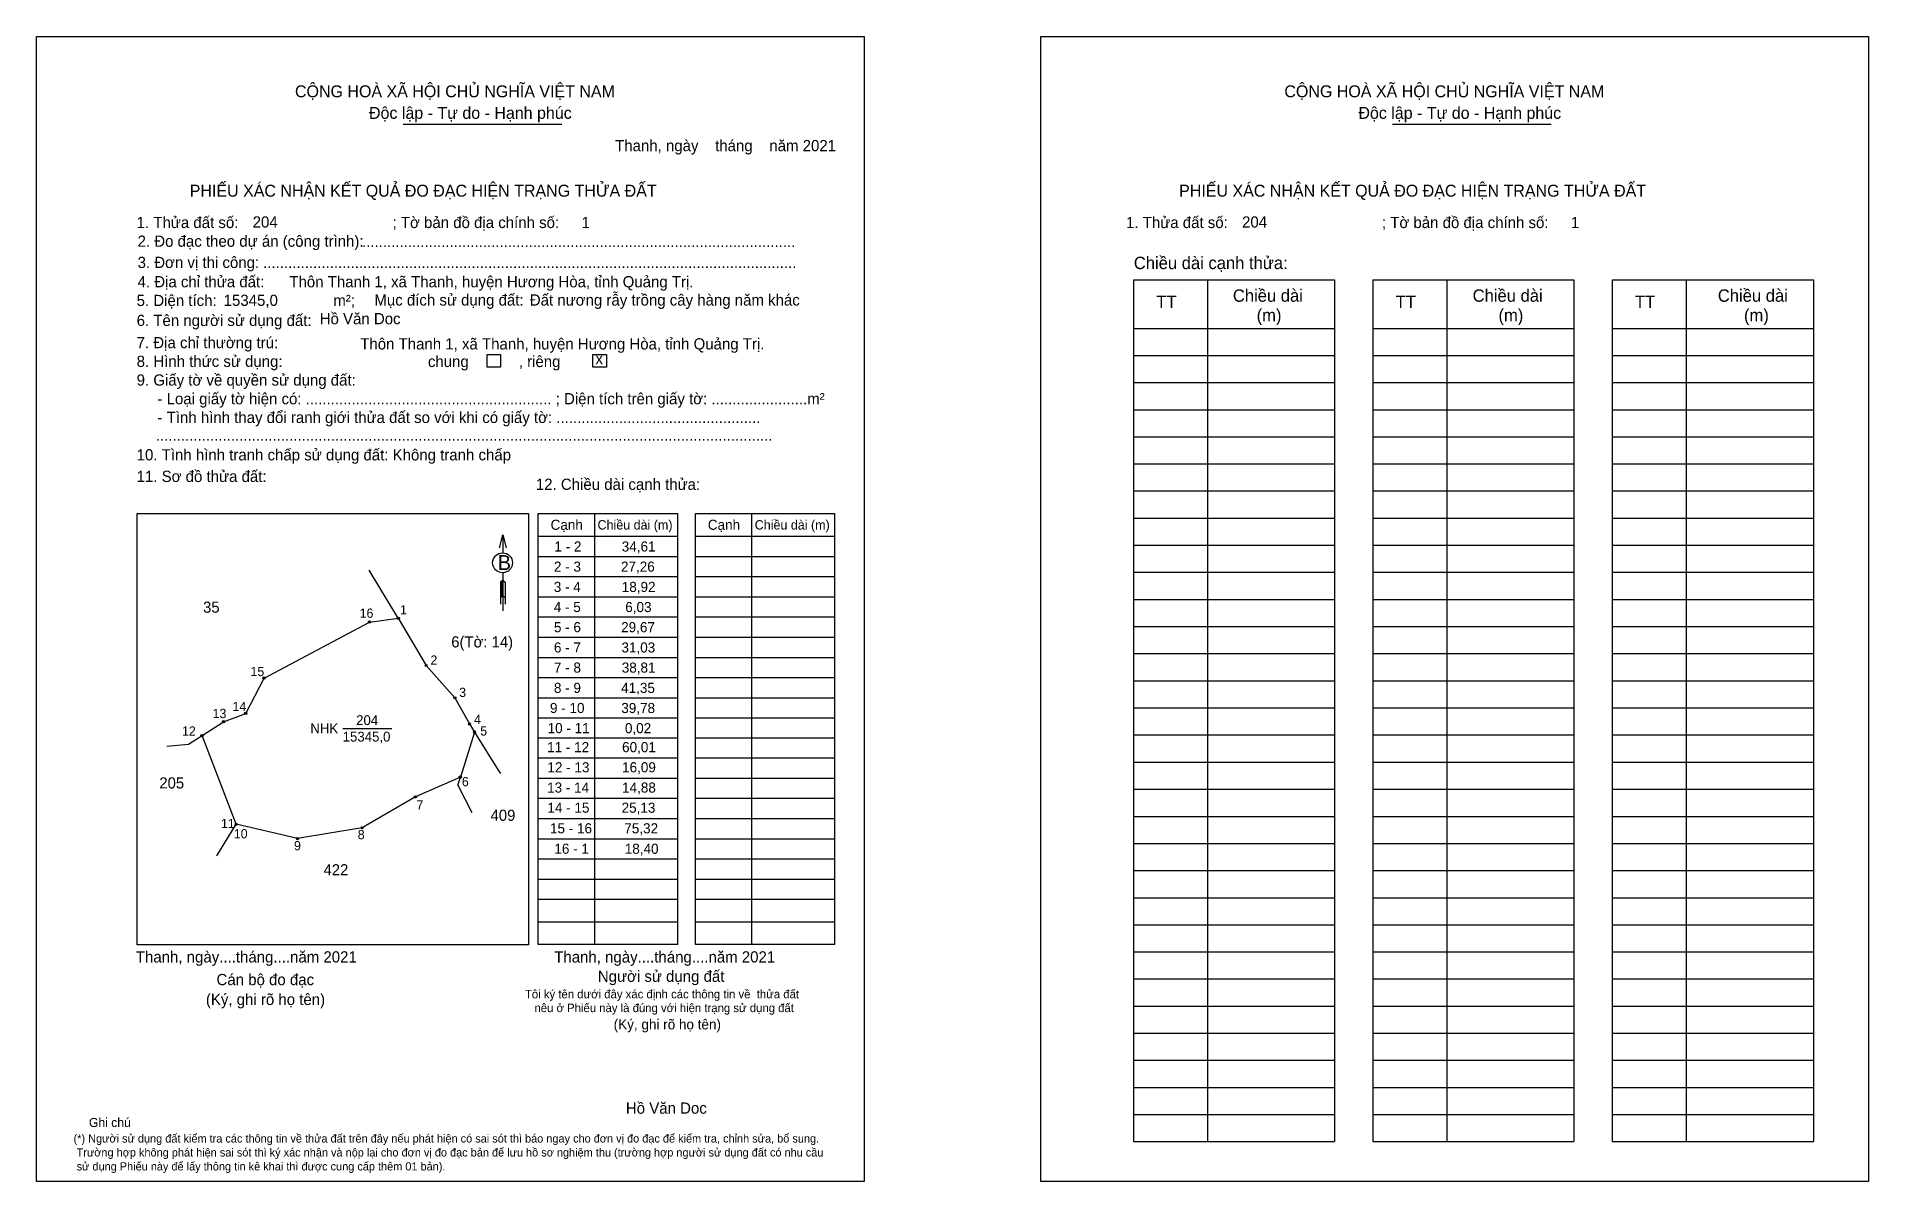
# Model space of a CAD drawing. Extents: x 545738 to 546894, y 1822967 to 1823689.
import ezdxf

# ---------------------------------------------------------------- set-up
doc = ezdxf.new("R2010")
doc.units = 0
for name, color, linetype in [('CanhThua', 7, 'Continuous'), ('kqddKhungInTrang1', 7, 'Continuous'), ('kqddKhungInTrang2', 7, 'Continuous'), ('kqddNoiDung', 7, 'Continuous'), ('kqddTemplate', 7, 'Continuous'), ('Level 1', 7, 'Continuous'), ('MocDinhThua', 7, 'Continuous'), ('NhanDiaChinhThua', 7, 'Continuous'), ('NhanTuCan', 7, 'Continuous'), ('RauThua', 7, 'Continuous'), ('SoHieuDinhThua', 7, 'Continuous')]:
    doc.layers.add(name, color=color, linetype=linetype)

msp = doc.modelspace()

# ---------------------------------------------------------------- linework, layer by layer
at = {"layer": 'CanhThua'}
for p, q in [((545881.8, 1823284.5), (545948.3, 1823319.8)), ((545948.3, 1823319.8), (545966.5, 1823322.2)), ((545966.5, 1823322.2), (545984.1, 1823292.4)), ((545984.1, 1823292.4), (546002.2, 1823272)), ((545870.2, 1823262.2), (545881.8, 1823284.5)), ((546002.2, 1823272), (546011.4, 1823255.5)), ((545842.7, 1823248.2), (545856.3, 1823256.9)), ((545856.3, 1823256.9), (545870.2, 1823262.2)), ((545864.2, 1823192.2), (545842.7, 1823248.2)), ((546014.6, 1823250.4), (546005.7, 1823222)), ((546011.4, 1823255.5), (546014.6, 1823250.4)), ((546005.7, 1823222), (545977.3, 1823209.5)), ((545977.3, 1823209.5), (545943.7, 1823190)), ((545902.9, 1823183.2), (545864.2, 1823192.2)), ((545864.2, 1823192.2), (545864.2, 1823192.2)), ((545943.7, 1823190), (545902.9, 1823183.2))]:
    msp.add_line(p, q, dxfattribs=at)
at = {"layer": 'kqddKhungInTrang1'}
msp.add_lwpolyline([(545738.3, 1823689.2), (546260.5, 1823689.2), (546260.5, 1822966.9), (545738.3, 1822966.9)], close=True, dxfattribs=at)
at = {"layer": 'kqddKhungInTrang2'}
msp.add_lwpolyline([(546371.9, 1823689.2), (546894.1, 1823689.2), (546894.1, 1822966.9), (546371.9, 1822966.9)], close=True, dxfattribs=at)
at = {"layer": 'kqddTemplate'}
for p, q in [((545969.6, 1823633.9), (546069.6, 1823633.9)), ((546593.9, 1823633.9), (546693.9, 1823633.9)), ((546430.3, 1823535.7), (546557.3, 1823535.7)), ((546430.3, 1823535.7), (546430.3, 1822992)), ((546477.1, 1823535.7), (546477.1, 1822992)), ((546557.3, 1823535.7), (546557.3, 1822992)), ((546581.4, 1823535.7), (546581.4, 1822992)), ((546581.4, 1823535.7), (546708.3, 1823535.7)), ((546628.1, 1823535.7), (546628.1, 1822992)), ((546708.3, 1823535.7), (546708.3, 1822992)), ((546732.4, 1823535.7), (546732.4, 1822992)), ((546732.4, 1823535.7), (546859.4, 1823535.7)), ((546779.1, 1823535.7), (546779.1, 1822992)), ((546859.4, 1823535.7), (546859.4, 1822992)), ((546430.3, 1823505.1), (546557.3, 1823505.1)), ((546581.4, 1823505.1), (546708.3, 1823505.1)), ((546732.4, 1823505.1), (546859.4, 1823505.1)), ((546430.3, 1823488), (546557.3, 1823488)), ((546581.4, 1823488), (546708.3, 1823488)), ((546732.4, 1823488), (546859.4, 1823488)), ((546430.3, 1823470.9), (546557.3, 1823470.9)), ((546581.4, 1823470.9), (546708.3, 1823470.9)), ((546732.4, 1823470.9), (546859.4, 1823470.9)), ((546430.3, 1823453.8), (546557.3, 1823453.8)), ((546581.4, 1823453.8), (546708.3, 1823453.8)), ((546732.4, 1823453.8), (546859.4, 1823453.8)), ((546430.3, 1823436.7), (546557.3, 1823436.7)), ((546581.4, 1823436.7), (546708.3, 1823436.7)), ((546732.4, 1823436.7), (546859.4, 1823436.7)), ((546430.3, 1823419.6), (546557.3, 1823419.6)), ((546581.4, 1823419.6), (546708.3, 1823419.6)), ((546732.4, 1823419.6), (546859.4, 1823419.6)), ((546430.3, 1823402.5), (546557.3, 1823402.5)), ((546581.4, 1823402.5), (546708.3, 1823402.5)), ((546732.4, 1823402.5), (546859.4, 1823402.5)), ((546054.8, 1823388.2), (546142.8, 1823388.2)), ((546054.8, 1823116.4), (546054.8, 1823388.2)), ((546090.2, 1823388.2), (546090.2, 1823116.4)), ((546142.8, 1823116.4), (546142.8, 1823388.2)), ((546154.1, 1823388.2), (546242, 1823388.2)), ((546154.1, 1823116.4), (546154.1, 1823388.2)), ((546189.4, 1823388.2), (546189.4, 1823116.4)), ((546242, 1823116.4), (546242, 1823388.2)), ((546430.3, 1823385.4), (546557.3, 1823385.4)), ((546581.4, 1823385.4), (546708.3, 1823385.4)), ((546732.4, 1823385.4), (546859.4, 1823385.4)), ((546032.4, 1823374.8), (546032.4, 1823363.4)), ((546054.8, 1823374), (546142.8, 1823374)), ((546154.1, 1823374), (546242, 1823374)), ((546054.8, 1823361.2), (546142.8, 1823361.2)), ((546154.1, 1823361.2), (546242, 1823361.2)), ((546430.3, 1823368.3), (546557.3, 1823368.3)), ((546581.4, 1823368.3), (546708.3, 1823368.3)), ((546732.4, 1823368.3), (546859.4, 1823368.3)), ((546032.5, 1823350.9), (546032.5, 1823326.9)), ((546430.3, 1823351.2), (546557.3, 1823351.2)), ((546581.4, 1823351.2), (546708.3, 1823351.2)), ((546732.4, 1823351.2), (546859.4, 1823351.2)), ((546032.5, 1823346.3), (546031, 1823344.9)), ((546032.5, 1823345.6), (546031, 1823344.2)), ((546032.5, 1823345), (546031, 1823343.6)), ((546031, 1823344.9), (546031, 1823331.1)), ((546032.5, 1823344.3), (546031, 1823342.9)), ((546032.5, 1823343.7), (546031, 1823342.3)), ((546032.5, 1823343), (546031, 1823341.6)), ((546032.5, 1823342.4), (546031, 1823341)), ((546032.5, 1823341.7), (546031, 1823340.3)), ((546032.5, 1823341.1), (546031, 1823339.7)), ((546032.5, 1823340.4), (546031, 1823339)), ((546032.5, 1823339.8), (546031, 1823338.4)), ((546032.5, 1823339.1), (546031, 1823337.7)), ((546032.5, 1823338.5), (546031, 1823337.1)), ((546032.5, 1823337.8), (546031, 1823336.4)), ((546032.5, 1823346.3), (546034, 1823344.9)), ((546034, 1823344.9), (546034, 1823331.1)), ((546054.8, 1823348.5), (546142.8, 1823348.5)), ((546154.1, 1823348.5), (546242, 1823348.5)), ((546032.5, 1823337.2), (546031, 1823335.8)), ((546032.5, 1823336.5), (546031, 1823335.1)), ((546032.5, 1823336.5), (546034, 1823335.1)), ((546054.8, 1823335.8), (546142.8, 1823335.8)), ((546154.1, 1823335.8), (546242, 1823335.8)), ((546430.3, 1823334.1), (546557.3, 1823334.1)), ((546581.4, 1823334.1), (546708.3, 1823334.1)), ((546732.4, 1823334.1), (546859.4, 1823334.1)), ((546054.8, 1823323), (546142.8, 1823323)), ((546154.1, 1823323), (546242, 1823323)), ((546430.3, 1823317), (546557.3, 1823317)), ((546581.4, 1823317), (546708.3, 1823317)), ((546732.4, 1823317), (546859.4, 1823317)), ((546054.8, 1823310.3), (546142.8, 1823310.3)), ((546154.1, 1823310.3), (546242, 1823310.3)), ((546054.8, 1823297.5), (546142.8, 1823297.5)), ((546154.1, 1823297.5), (546242, 1823297.5)), ((546430.3, 1823299.9), (546557.3, 1823299.9)), ((546581.4, 1823299.9), (546708.3, 1823299.9)), ((546732.4, 1823299.9), (546859.4, 1823299.9)), ((546054.8, 1823284.8), (546142.8, 1823284.8)), ((546154.1, 1823284.8), (546242, 1823284.8)), ((546430.3, 1823282.8), (546557.3, 1823282.8)), ((546581.4, 1823282.8), (546708.3, 1823282.8)), ((546732.4, 1823282.8), (546859.4, 1823282.8)), ((546054.8, 1823272.1), (546142.8, 1823272.1)), ((546154.1, 1823272.1), (546242, 1823272.1)), ((546054.8, 1823259.3), (546142.8, 1823259.3)), ((546154.1, 1823259.3), (546242, 1823259.3)), ((546430.3, 1823265.7), (546557.3, 1823265.7)), ((546581.4, 1823265.7), (546708.3, 1823265.7)), ((546732.4, 1823265.7), (546859.4, 1823265.7)), ((546142.8, 1823246.6), (546054.8, 1823246.6)), ((546242, 1823246.6), (546154.1, 1823246.6)), ((546430.3, 1823248.6), (546557.3, 1823248.6)), ((546581.4, 1823248.6), (546708.3, 1823248.6)), ((546732.4, 1823248.6), (546859.4, 1823248.6)), ((546142.8, 1823233.9), (546054.8, 1823233.9)), ((546242, 1823233.9), (546154.1, 1823233.9)), ((546430.3, 1823231.5), (546557.3, 1823231.5)), ((546581.4, 1823231.5), (546708.3, 1823231.5)), ((546732.4, 1823231.5), (546859.4, 1823231.5)), ((546142.8, 1823221.1), (546054.8, 1823221.1)), ((546242, 1823221.1), (546154.1, 1823221.1)), ((546430.3, 1823214.4), (546557.3, 1823214.4)), ((546581.4, 1823214.4), (546708.3, 1823214.4)), ((546732.4, 1823214.4), (546859.4, 1823214.4)), ((546142.8, 1823208.4), (546054.8, 1823208.4)), ((546242, 1823208.4), (546154.1, 1823208.4)), ((546142.8, 1823195.6), (546054.8, 1823195.6)), ((546242, 1823195.6), (546154.1, 1823195.6)), ((546430.3, 1823197.2), (546557.3, 1823197.2)), ((546581.4, 1823197.2), (546708.3, 1823197.2)), ((546732.4, 1823197.2), (546859.4, 1823197.2)), ((546142.8, 1823182.9), (546054.8, 1823182.9)), ((546242, 1823182.9), (546154.1, 1823182.9)), ((546430.3, 1823180.1), (546557.3, 1823180.1)), ((546581.4, 1823180.1), (546708.3, 1823180.1)), ((546732.4, 1823180.1), (546859.4, 1823180.1)), ((546142.8, 1823170.2), (546054.8, 1823170.2)), ((546242, 1823170.2), (546154.1, 1823170.2)), ((546142.8, 1823157.4), (546054.8, 1823157.4)), ((546242, 1823157.4), (546154.1, 1823157.4)), ((546430.3, 1823163), (546557.3, 1823163)), ((546581.4, 1823163), (546708.3, 1823163)), ((546732.4, 1823163), (546859.4, 1823163)), ((546142.8, 1823144.7), (546054.8, 1823144.7)), ((546242, 1823144.7), (546154.1, 1823144.7)), ((546430.3, 1823145.9), (546557.3, 1823145.9)), ((546581.4, 1823145.9), (546708.3, 1823145.9)), ((546732.4, 1823145.9), (546859.4, 1823145.9)), ((546142.8, 1823130.5), (546054.8, 1823130.5)), ((546242, 1823130.5), (546154.1, 1823130.5)), ((546430.3, 1823128.8), (546557.3, 1823128.8)), ((546581.4, 1823128.8), (546708.3, 1823128.8)), ((546732.4, 1823128.8), (546859.4, 1823128.8)), ((546142.8, 1823116.4), (546054.8, 1823116.4)), ((546242, 1823116.4), (546154.1, 1823116.4)), ((546430.3, 1823111.7), (546557.3, 1823111.7)), ((546581.4, 1823111.7), (546708.3, 1823111.7)), ((546732.4, 1823111.7), (546859.4, 1823111.7)), ((546430.3, 1823094.6), (546557.3, 1823094.6)), ((546581.4, 1823094.6), (546708.3, 1823094.6)), ((546732.4, 1823094.6), (546859.4, 1823094.6)), ((546430.3, 1823077.5), (546557.3, 1823077.5)), ((546581.4, 1823077.5), (546708.3, 1823077.5)), ((546732.4, 1823077.5), (546859.4, 1823077.5)), ((546430.3, 1823060.4), (546557.3, 1823060.4)), ((546581.4, 1823060.4), (546708.3, 1823060.4)), ((546732.4, 1823060.4), (546859.4, 1823060.4)), ((546430.3, 1823043.3), (546557.3, 1823043.3)), ((546581.4, 1823043.3), (546708.3, 1823043.3)), ((546732.4, 1823043.3), (546859.4, 1823043.3)), ((546430.3, 1823026.2), (546557.3, 1823026.2)), ((546581.4, 1823026.2), (546708.3, 1823026.2)), ((546732.4, 1823026.2), (546859.4, 1823026.2)), ((546430.3, 1823009.1), (546557.3, 1823009.1)), ((546581.4, 1823009.1), (546708.3, 1823009.1)), ((546732.4, 1823009.1), (546859.4, 1823009.1)), ((546430.3, 1822992), (546557.3, 1822992)), ((546581.4, 1822992), (546708.3, 1822992)), ((546732.4, 1822992), (546859.4, 1822992))]:
    msp.add_line(p, q, dxfattribs=at)
for points in [[(546022.5, 1823488.6), (546031, 1823488.6), (546031, 1823480.7), (546022.5, 1823480.7)], [(546089.3, 1823488.6), (546097.8, 1823488.6), (546097.8, 1823480.7), (546089.3, 1823480.7)], [(545801.8, 1823388.2), (546048.6, 1823388.2), (546048.6, 1823116.2), (545801.8, 1823116.2)]]:
    msp.add_lwpolyline(points, close=True, dxfattribs=at)
msp.add_lwpolyline([(546030.4, 1823366.6), (546032.4, 1823374.8), (546034.5, 1823366.6)], dxfattribs=at)
msp.add_circle((546032.3, 1823357.2), 6.27, dxfattribs=at)
at = {"layer": 'Level 1'}
msp.add_line((545966.5, 1823322.2), (545948.2, 1823352.6), dxfattribs=at)
at = {"layer": 'MocDinhThua'}
for centre in [(545948.3, 1823319.8), (545966.5, 1823322.2), (545984.1, 1823292.4), (545881.8, 1823284.5), (546002.2, 1823272), (545856.3, 1823256.9), (545870.2, 1823262.2), (545842.7, 1823248.2), (546011.4, 1823255.5), (546014.6, 1823250.4), (546005.7, 1823222), (545977.3, 1823209.5), (545864.2, 1823192.2), (545864.2, 1823192.2), (545943.7, 1823190), (545902.9, 1823183.2)]:
    msp.add_circle(centre, 0.702, dxfattribs=at)
at = {"layer": 'NhanDiaChinhThua'}
msp.add_line((545931.4, 1823252.7), (545962.4, 1823252.7), dxfattribs=at)
at = {"layer": 'RauThua'}
for p, q in [((545834.2, 1823242.8), (545842.7, 1823248.2)), ((546014.6, 1823250.4), (546029.6, 1823226.3)), ((545820.4, 1823241.4), (545834.2, 1823242.8)), ((546029.6, 1823226.3), (546030.9, 1823224.3)), ((546004, 1823216.8), (546005.7, 1823222)), ((546004, 1823216.8), (546012.9, 1823199.6)), ((545852.1, 1823172.3), (545864.2, 1823192.2))]:
    msp.add_line(p, q, dxfattribs=at)

# ---------------------------------------------------------------- texts
at = {"layer": 'kqddNoiDung'}
for s, height, p in [('Thanh, ngày    tháng    năm 2021  ', 7.076, (546103.3, 1823616.9)), ('204', 7.08, (545874.6, 1823568.7)), ('1', 7.08, (546082.1, 1823568.4)), ('204', 7.08, (546498.9, 1823568.7)), ('1', 7.08, (546706.4, 1823568.4)), ('........................................................................................................', 7.0762, (545943.6, 1823556.5)), ('................................................................................................................................', 7.0762, (545881.2, 1823543.1)), ('15345,0', 7.08, (545856.3, 1823519.3)), ('Đất nương rẫy trồng cây hàng năm khác', 7.076, (546049.5, 1823519.5)), ('Hồ Văn Doc', 7.08, (545916.9, 1823507.7)), ('Thôn Thanh 1, xã Thanh, huyện Hương Hòa, tỉnh Quảng Trị.', 7.076, (545942.5, 1823491.8)), ('x', 7.08, (546090.9, 1823482.5)), ('1 - 2', 6.37, (546065, 1823364.3)), ('34,61', 6.37, (546107.5, 1823364.3)), ('2 - 3', 6.37, (546064.7, 1823351.6)), ('27,26', 6.37, (546107, 1823351.6)), ('3 - 4', 6.37, (546064.6, 1823338.8)), ('18,92', 6.37, (546107.5, 1823338.8)), ('4 - 5', 6.37, (546064.6, 1823326.1)), ('6,03', 6.37, (546109.7, 1823326.1)), ('5 - 6', 6.37, (546064.7, 1823313.4)), ('29,67', 6.37, (546107.1, 1823313.4)), ('6 - 7', 6.37, (546064.7, 1823300.6)), ('31,03', 6.37, (546107.3, 1823300.6)), ('7 - 8', 6.37, (546064.7, 1823287.9)), ('38,81', 6.37, (546107.5, 1823287.9)), ('8 - 9', 6.37, (546064.7, 1823275.1)), ('41,35', 6.37, (546107.1, 1823275.1)), ('9 - 10', 6.37, (546062.2, 1823262.4)), ('39,78', 6.37, (546107.2, 1823262.4)), ('10 - 11', 6.37, (546060.7, 1823249.7)), ('0,02', 6.37, (546109.5, 1823249.7)), ('11 - 12', 6.37, (546060.4, 1823237.7)), ('60,01', 6.37, (546107.7, 1823237.7)), ('12 - 13', 6.37, (546060.6, 1823225)), ('16,09', 6.37, (546107.7, 1823225)), ('13 - 14', 6.37, (546060.4, 1823212.2)), ('14,88', 6.37, (546107.7, 1823212.2)), ('14 - 15', 6.37, (546060.6, 1823199.5)), ('25,13', 6.37, (546107.4, 1823199.5)), ('15 - 16', 6.37, (546062.2, 1823186.5)), ('75,32', 6.37, (546109.1, 1823186.5)), ('16 - 1', 6.37, (546065, 1823173.6)), ('18,40', 6.37, (546109.4, 1823173.6)), ('Thanh, ngày....tháng....năm 2021', 7.076, (545800.9, 1823105)), ('Thanh, ngày....tháng....năm 2021', 7.076, (546064.9, 1823105)), ('Hồ Văn Doc', 7.08, (546110.1, 1823009.6))]:
    msp.add_text(s, height=height, dxfattribs=at).set_placement(p)
at = {"layer": 'kqddTemplate'}
for s, height, p in [('CỘNG HOÀ XÃ HỘI CHỦ NGHĨA VIỆT NAM', 7.548, (545901.3, 1823650.9)), ('CỘNG HOÀ XÃ HỘI CHỦ NGHĨA VIỆT NAM', 7.548, (546525.6, 1823650.9)), ('Độc lập - Tự do - Hạnh phúc', 7.548, (545948, 1823637.3)), ('Độc lập - Tự do - Hạnh phúc', 7.548, (546572.3, 1823637.3)), ('PHIẾU XÁC NHẬN KẾT QUẢ ĐO ĐẠC HIỆN TRẠNG THỬA ĐẤT', 7.548, (545834.9, 1823588.2)), ('PHIẾU XÁC NHẬN KẾT QUẢ ĐO ĐẠC HIỆN TRẠNG THỬA ĐẤT', 7.548, (546459.2, 1823588.2)), ('1. Thửa đất số:                                     ; Tờ bản đồ địa chính số:', 7.076, (545801.4, 1823568.4)), ('1. Thửa đất số:                                     ; Tờ bản đồ địa chính số:', 7.076, (546425.7, 1823568.4)), ('2. Đo đạc theo dự án (công trình): ', 7.076, (545802, 1823556.6)), ('3. Đơn vị thi công: ', 7.076, (545802, 1823543.2)), ('Chiều dài cạnh thửa:', 7.819, (546430.6, 1823542.5)), ('4. Địa chỉ thửa đất:      Thôn Thanh 1, xã Thanh, huyện Hương Hòa, tỉnh Quảng Trị.', 7.076, (545802, 1823531)), ('5. Diện tích:                            m²; ', 7.076, (545801.4, 1823519.2)), ('Mục đích sử dụng đất:', 7.076, (545951.4, 1823519.5)), ('TT', 7.82, (546444.8, 1823517.9)), ('Chiều dài', 7.82, (546493.1, 1823521.9)), ('TT', 7.82, (546595.8, 1823517.9)), ('Chiều dài', 7.82, (546644.4, 1823521.9)), ('TT', 7.82, (546746.8, 1823517.9)), ('Chiều dài', 7.82, (546799.1, 1823521.9)), ('6. Tên người sử dụng đất:', 7.076, (545801.4, 1823506.6)), ('(m)', 7.82, (546508.1, 1823509.5)), ('(m)', 7.82, (546660.7, 1823509.5)), ('(m)', 7.82, (546815.6, 1823509.5)), ('7. Địa chỉ thường trú:', 7.076, (545801.4, 1823492.6)), ('8. Hình thức sử dụng:', 7.076, (545801.4, 1823480.8)), ('chung            , riêng', 7.076, (545985.2, 1823480.7)), ('9. Giấy tờ về quyền sử dụng đất:', 7.076, (545801.4, 1823469)), ('     - Loại giấy tờ hiện có: ........................................................... ; Diện tích trên giấy tờ: .......................m²', 7.0762, (545801.4, 1823457.2)), ('     - Tình hình thay đổi ranh giới thửa đất so với khi có giấy tờ: .................................................', 7.0762, (545801.4, 1823445.4)), ('....................................................................................................................................................', 7.0762, (545813.5, 1823434.2)), ('10. Tình hình tranh chấp sử dụng đất: Không tranh chấp', 7.076, (545801.4, 1823421.8)), ('11. Sơ đồ thửa đất:', 7.076, (545801.4, 1823408.2)), ('12. Chiều dài cạnh thửa:', 7.076, (546053.3, 1823403.2)), ('Cạnh', 6.37, (546062.6, 1823378)), ('Chiều dài (m)', 5.897, (546092.2, 1823378.2)), ('Cạnh', 6.37, (546161.8, 1823378)), ('Chiều dài (m)', 5.897, (546191.4, 1823378.2)), ('B', 9.43, (546029.2, 1823352.6)), ('Cán bộ đo đạc', 7.076, (545851.8, 1823090.7)), ('Người sử dụng đất', 7.076, (546092.4, 1823092.8)), ('(Ký, ghi rõ họ tên)', 7.076, (545845.1, 1823078.2)), ('Tôi ký tên dưới đây xác định các thông tin về  thửa đất ', 5.35, (546046.4, 1823082.4)), ('nêu ở Phiếu này là đúng với hiện trạng sử dụng đất', 5.35, (546052.4, 1823073.7)), ('(Ký, ghi rõ họ tên)', 6.369, (546102.4, 1823062.8)), ('Ghi chú', 5.73, (545771.3, 1823001.2)), ('(*) Người sử dụng đất kiểm tra các thông tin về thửa đất trên đây nếu phát hiện có sai sót thì báo ngay cho đơn vị đo đạc để kiểm tra, chỉnh sửa, bổ sung.', 5.1586, (545761.6, 1822991.4)), (' Trường hợp không phát hiện sai sót thì ký xác nhận và nộp lại cho đơn vị đo đạc bản để lưu hồ sơ nghiệm thu (trường hợp người sử dụng đất có nhu cầu', 5.1586, (545761.6, 1822982.6)), (' sử dụng Phiếu này để lấy thông tin kê khai thì được cung cấp thêm 01 bản).', 5.159, (545761.6, 1822973.8))]:
    msp.add_text(s, height=height, dxfattribs=at).set_placement(p)
at = {"layer": 'NhanDiaChinhThua'}
for s, p in [('204', (545939.9, 1823254.8)), ('NHK', (545911, 1823249.6)), ('15345,0', (545931.4, 1823244.4))]:
    msp.add_text(s, height=6.23, dxfattribs=at).set_placement(p)
at = {"layer": 'NhanTuCan'}
for s, p in [('35', (545843.3, 1823325.7)), ('6(Tờ: 14)', (545999.9, 1823303.8)), ('205', (545815.7, 1823214.8)), ('409', (546024.7, 1823194.4)), ('422', (545919.3, 1823160))]:
    msp.add_text(s, height=7.02, dxfattribs=at).set_placement(p)
at = {"layer": 'SoHieuDinhThua'}
for s, p in [('16', (545942.1, 1823322.5)), ('1', (545967.6, 1823324.6)), ('15', (545873.2, 1823285.7)), ('2', (545986.8, 1823292.9)), ('14', (545861.9, 1823263.6)), ('3', (546004.9, 1823272.5)), ('13', (545849.3, 1823259.2)), ('4', (546014.3, 1823255.5)), ('12', (545830, 1823248.1)), ('5', (546018.2, 1823248.2)), ('6', (546006.6, 1823216.2)), ('7', (545977.9, 1823201.4)), ('11', (545854.6, 1823189.8)), ('10', (545862.7, 1823183.3)), ('8', (545940.9, 1823182.8)), ('9', (545900.7, 1823175.8))]:
    msp.add_text(s, height=5.85, dxfattribs=at).set_placement(p)

doc.saveas('drawing.dxf')
